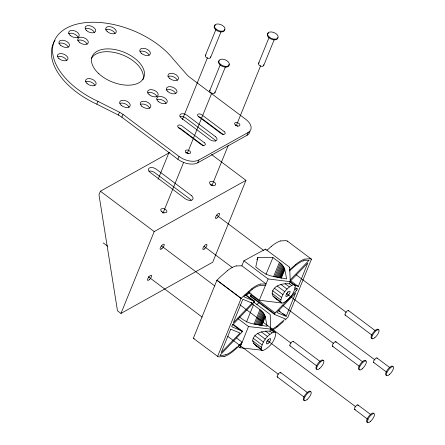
<?xml version="1.0" encoding="UTF-8"?>
<svg xmlns="http://www.w3.org/2000/svg" width="445" height="445" viewBox="0 0 445 445"><rect width="100%" height="100%" fill="white"/><g stroke="black" fill="none" stroke-linecap="round" stroke-linejoin="round"><path stroke-width="0.67" d="M261.949 350.215L261.271 349.147C261.871 341.955 267.289 334.957 273.836 332.059L275.16 332.248L275.839 333.316C275.238 340.514 269.82 347.506 263.273 350.41L261.949 350.215L255.825 345.626L253.633 343.418L252.693 340.848C253.305 332.882 263.273 330.585 269.892 331.191L271.99 332.765M281.323 302.856L280.678 301.749C281.373 294.573 286.73 287.542 293.333 284.711L294.629 284.945L295.274 286.052C294.579 293.227 289.222 300.258 282.62 303.089L281.323 302.856L275.205 298.261L273.041 296.02L272.14 293.411C272.802 285.44 282.759 283.126 289.411 283.81L291.508 285.378M219.975 355.316L242.308 331.77L242.375 331.158L233.024 324.138M284.839 319.265L285.228 318.893L274.476 314.393L250.274 296.231L251.653 293.934M242.375 331.158L231.712 326.713L232.335 325.178L254.457 301.849L254.523 301.237L245.723 294.635M274.476 314.393L275.088 312.896L296.665 290.452L297.293 288.911L296.192 288.087M257.911 257.377L255.758 266.9C260.792 270.883 266.093 275.227 272.635 276.306L286.63 278.926L284.811 269.687C283.387 263.841 277.113 261.087 272.969 257.544L257.911 257.377L256.871 259.886M96.815 104.18L97.961 101.354A68.797 39.46 22.1 0 1 66.272 28.246A68.797 39.46 22.1 0 1 173.366 59.257L186.822 74.621A14.874 8.533 22.1 0 0 189.642 77.208L245.662 119.232A14.874 8.533 22.1 0 1 248.165 132.465L247.019 135.286L197.736 162.803A14.874 8.533 22.1 0 1 177.878 159.26L121.863 117.23A14.874 8.533 22.1 0 0 118.32 115.044L96.815 104.18A68.797 39.46 22.1 0 1 55.002 40.289M118.32 115.044L119.466 112.223L97.961 101.354M121.863 117.23L123.009 114.41A14.874 8.533 22.1 0 0 119.466 112.223M169.823 152.457L100.409 191.211L98.974 194.738L117.48 310.805L120.973 313.425L212.721 262.205L245.957 180.353L211.503 154.504M205.384 55.475L215.803 29.815M158.097 179.346L169.061 152.34M182.378 119.544L207.442 57.811M210.552 57.583L220.97 31.923M177.878 159.26L179.023 156.434L123.009 114.41M209.734 90.669L220.153 65.009M120.973 313.425L154.209 231.578L245.957 180.353M162.97 213.25L183.596 162.453M187.25 153.453L211.798 93.005M214.902 92.771L225.32 67.117M197.736 162.803L198.882 159.978L248.165 132.465M258.534 63.424L268.952 37.764M212.031 185.365L228.218 145.498M236.312 125.562L260.598 65.76M263.701 65.532L274.12 39.872M224.058 356.501L219.068 356.862A36.212 12.393 -53.1 0 1 218.039 356.634L193.33 338.3L216.882 280.3A0.929 0.317 -53.1 0 1 216.993 280.178L217.866 279.293A36.212 12.393 -53.1 0 1 219.735 277.446L227.273 270.816M217.538 356.456A0.929 0.317 -53.1 0 0 217.583 356.49L241.09 298.462A0.929 0.317 -53.1 0 1 241.196 298.339L242.069 297.449A36.212 12.393 -53.1 0 1 243.938 295.608L251.481 288.977M246.463 322.097L253.494 304.775C257.649 308.313 263.946 311.088 265.315 316.968L267.089 326.324L253.049 323.815C247.898 322.959 243.326 320.183 239.371 316.885M238.253 346.499L239.905 347.734L248.499 326.569L270.755 329.078L270.187 314.459L253.683 302.077M287.192 241.179L286.764 240.828A36.212 12.393 -53.1 0 0 285.734 240.6L280.739 240.968M253.962 324.372L259.952 309.62M255.163 324.477L260.892 310.365M256.292 324.616L261.76 311.15M257.338 324.783L262.55 311.956M258.3 324.967L263.251 312.779M259.174 325.161L263.863 313.614M259.952 325.367L264.38 314.459M260.625 325.568L264.797 315.305M261.198 325.762L265.109 316.145M261.927 325.306L265.315 316.968M269.892 331.191L270.755 329.078M286.141 316.378L295.669 292.91L276.829 312.501L286.141 316.378L278.487 310.632M293.322 284.388L298.289 286.458L307.818 262.989L289.923 281.602M287.259 241.012A0.929 0.317 -53.1 0 0 287.214 240.979L311.467 259.168L287.915 317.168A0.929 0.317 -53.1 0 1 287.804 317.291L286.936 318.175A36.212 12.393 -53.1 0 1 285.061 320.022M236.306 265.938L241.852 265.804L243.921 260.803L265.442 249.111L289.645 267.273L290.296 281.679L289.411 283.81M265.226 249.628L265.442 249.111M265.96 274.459L272.969 257.544M248.293 292.009L259.296 300.264L268.129 278.965L290.296 281.679M273.453 276.796L279.427 262.389M274.654 276.918L280.367 263.134M275.783 277.068L281.234 263.913M276.829 277.246L282.024 264.719M277.797 277.441L282.731 265.537M278.67 277.647L283.343 266.371M279.449 277.858L283.86 267.206M280.127 278.064L284.283 268.046M280.962 277.641L284.6 268.875M281.173 278.459L284.811 269.687M289.439 267.768L289.645 267.273M252.17 303.128L233.336 322.72L242.864 299.251L252.17 303.128L251.08 302.305M290.079 280.016L309.03 260.308M240.561 343.718L242.141 342.227L236.64 338.1M241.507 343.796L233.269 351.194A30.065 10.291 -53.1 0 1 224.002 356.601M240.039 344.213L238.325 345.804M289.439 270.004L295.736 264.436M289.411 270.994L294.69 266.277A28.33 9.695 -53.1 0 1 303.39 260.748M283.982 320.066L276.796 326.213M283.521 321.462L277.524 326.652M259.168 302.472L256.843 304.575M266.855 250.34L271.528 246.274M237.335 346.711L234.315 349.353A28.33 9.695 -53.1 0 1 225.615 354.876M252.204 289.417L243.771 296.732L254.523 301.237M245.935 295.113L250.168 292.749M303.323 260.876L306.032 260.286L308.941 260.297M225.676 354.748L222.973 355.338L220.091 355.332M304.942 259.129L309.937 258.767M260.514 284.099L266.054 283.966L241.852 265.804M252.387 304.775L253.494 304.775M265.404 285.529L260.236 285.512A28.33 9.695 -53.1 0 0 252.237 289.306M239.905 347.734L262.161 350.243M259.296 300.264L281.463 302.978M294.785 287.865L297.293 288.911M250.274 296.231L251.542 296.759M255.825 345.626L257.983 346.705M275.205 298.261L277.341 299.374M348.435 310.532L375.285 330.68M216.626 215.13L263.902 250.596M296.159 274.799L346.216 312.351M345.109 315.01L371.964 335.152M290.635 280.712L298.289 286.458M290.04 281.501L294.629 284.945M294.184 285.234L295.274 286.052M290.173 282.341L293.333 284.711M295.018 289.217L296.665 290.452M285.128 283.721L289.345 286.88M280.917 284.477L287.042 289.072M376.954 357.952L389.853 367.626M243.921 260.803L268.129 278.965M277.196 286.002L284.833 291.731M286.207 293.35L375.018 359.983M373.566 362.38L386.471 372.059M274.32 288.149L282.931 294.607M272.579 290.702L281.524 297.41M272.14 293.411L280.745 299.869M335.786 341.682L362.636 361.83M273.041 296.02L280.678 301.749M203.977 246.285L232.34 267.567M282.953 305.537L333.566 343.507M332.459 346.16L359.31 366.307M284.616 314.693L285.718 315.516M279.004 310.682L280.105 311.511M282.853 313.575L285.607 315.639M250.88 294.735L275.088 312.896M250.34 295.619L274.543 313.775M245.106 294.835L254.457 301.849M100.409 191.211L154.209 231.578M216.993 280.178L241.196 298.339M216.882 280.3L241.09 298.462M293.261 341.332L320.116 361.479M161.457 245.929L214.846 285.99M239.877 304.764L291.041 343.151M270.571 328.805L275.16 332.248M270.148 329.289L273.836 332.059M289.934 345.81L316.79 365.957M265.598 331.141L269.815 334.301M261.387 331.926L267.512 336.515M357.88 404.922L370.78 414.601M267.134 340.325L355.944 406.953M238.047 318.726L248.499 326.569M257.677 333.466L265.309 339.196M354.498 409.35L367.398 419.029M254.818 335.613L263.429 342.072M253.105 338.156L262.049 344.864M232.407 324.344L242.308 331.77M252.693 340.848L261.304 347.306M253.633 343.418L261.271 349.147M280.611 372.487L307.467 392.635M103.201 242.87L107.651 246.207M148.252 276.668L202.197 317.14M227.784 336.337L278.392 374.306M277.285 376.965L304.141 397.112M271.539 246.23A30.065 10.291 -53.1 0 1 280.795 240.862M311.467 259.168A0.929 0.317 -53.1 0 0 311.417 259.135L310.966 258.984A36.212 12.393 -53.1 0 0 309.937 258.762M295.741 264.391A30.065 10.291 -53.1 0 1 304.997 259.023M227.295 270.732A30.065 10.291 -53.1 0 1 236.34 265.882M251.497 288.894A30.065 10.291 -53.1 0 1 260.548 284.043M287.904 291.72A3.254 1.113 -53.1 0 1 286.385 293.934M277.502 326.736A30.065 10.291 -53.1 0 1 272.056 330.262M193.33 338.3A0.929 0.317 -53.1 0 0 193.38 338.334L193.831 338.484A36.212 12.393 -53.1 0 0 194.204 338.584M268.396 339.235A3.254 1.113 -53.1 0 1 266.783 341.454M276.762 326.319A28.33 9.695 -53.1 0 1 271.072 329.517M367.882 422.116A5.579 1.908 -53.1 0 1 368.243 417.021A5.579 1.908 -53.1 0 1 373.772 413.544M368.888 419.908A2.787 0.957 -53.1 0 1 368.655 419.919M355.327 409.255A2.787 0.957 -53.1 0 1 354.487 408.237A2.787 0.957 -53.1 0 1 356.734 405.223A2.787 0.957 -53.1 0 1 357.991 405.679M386.438 375.257A5.579 1.908 -53.1 0 1 387.801 369.383A5.579 1.908 -53.1 0 1 392.902 366.814M373.989 362.453A2.787 0.957 -53.1 0 1 374.545 359.527A2.787 0.957 -53.1 0 1 377.099 358.386M290.318 345.86A2.787 0.957 -53.1 0 1 290.935 342.873A2.787 0.957 -53.1 0 1 293.439 341.866M316.801 369.139A5.579 1.908 -53.1 0 1 318.097 363.298A5.579 1.908 -53.1 0 1 323.215 360.723M304.336 400.266A5.579 1.908 -53.1 0 1 305.326 394.609A5.579 1.908 -53.1 0 1 310.566 391.878M277.869 376.948A2.787 0.957 -53.1 0 1 277.302 375.686A2.787 0.957 -53.1 0 1 279.488 372.821A2.787 0.957 -53.1 0 1 280.773 373.132M345.687 314.993A2.787 0.957 -53.1 0 1 345.926 312.307A2.787 0.957 -53.1 0 1 348.613 310.955M372.154 338.311A5.579 1.908 -53.1 0 1 373.149 332.654A5.579 1.908 -53.1 0 1 378.389 329.923M359.321 369.495A5.579 1.908 -53.1 0 1 360.617 363.648A5.579 1.908 -53.1 0 1 365.734 361.079M333.038 346.149A2.787 0.957 -53.1 0 1 332.493 344.83A2.787 0.957 -53.1 0 1 334.74 341.96A2.787 0.957 -53.1 0 1 335.925 342.455M210.524 56.743A2.787 1.602 22.1 0 1 207.359 58.006A2.787 1.602 22.1 0 1 205.99 54.896M224.692 29.242A5.579 3.198 22.1 0 1 217.844 31.106A5.579 3.198 22.1 0 1 215.48 25.037M277.886 37.68A5.579 3.198 22.1 0 1 270.638 38.882A5.579 3.198 22.1 0 1 268.63 32.986M263.674 64.692A2.787 1.602 22.1 0 1 262.233 66.288A2.787 1.602 22.1 0 1 258.929 64.864A2.787 1.602 22.1 0 1 259.274 62.789M228.986 64.18A5.579 3.198 22.1 0 1 222.934 66.6A5.579 3.198 22.1 0 1 219.168 60.642M214.879 91.937A2.787 1.602 22.1 0 1 211.803 93.233A2.787 1.602 22.1 0 1 210.224 90.146M249.945 131.269A14.874 8.533 22.1 0 1 247.019 135.286M235.516 125.318A2.787 1.602 22.1 0 1 237.747 126.202M185.721 152.807A2.787 1.602 22.1 0 1 188.463 153.714M215.658 141.037A4.65 2.664 22.1 0 0 214.19 139.352L185.782 118.042A4.65 2.664 22.1 0 0 180.13 116.707M198.186 116.729A2.787 1.602 22.1 0 1 200.678 117.636L223.04 134.412A2.787 1.602 22.1 0 1 223.223 134.557M203.521 145.81A2.787 1.602 22.1 0 0 203.165 145.509L180.804 128.733A2.787 1.602 22.1 0 0 178.311 127.826M147.579 92.927A5.579 3.198 22.1 0 1 152.908 93.083A5.579 3.198 22.1 0 1 156.94 96.648M85.529 81.852A5.579 3.198 22.1 0 1 90.858 82.008A5.579 3.198 22.1 0 1 94.891 85.568M140.064 51.431A5.579 3.198 22.1 0 1 145.309 51.831A5.579 3.198 22.1 0 1 149.114 55.297M77.703 40.506A5.579 3.198 22.1 0 1 83.031 40.656A5.579 3.198 22.1 0 1 87.064 44.222M140.548 104.375A5.579 3.198 22.1 0 1 145.799 104.775A5.579 3.198 22.1 0 1 149.598 108.246M119.922 103.407A5.579 3.198 22.1 0 1 125.434 103.919A5.579 3.198 22.1 0 1 129.072 107.64M156.974 99.591A5.579 3.198 22.1 0 1 162.219 99.992A5.579 3.198 22.1 0 1 166.024 103.463M166.107 90.107A5.579 3.198 22.1 0 1 171.475 89.996A5.579 3.198 22.1 0 1 175.742 93.65M167.921 76.585A5.579 3.198 22.1 0 1 173.25 76.74A5.579 3.198 22.1 0 1 177.282 80.3M57.672 56.699A5.579 3.198 22.1 0 1 62.917 57.099A5.579 3.198 22.1 0 1 66.722 60.565M58.901 43.504A5.579 3.198 22.1 0 1 64.225 43.655A5.579 3.198 22.1 0 1 68.257 47.22M68.619 33.692A5.579 3.198 22.1 0 1 74.215 33.953A5.579 3.198 22.1 0 1 78.081 37.775M105.671 29.876A5.579 3.198 22.1 0 1 110.994 30.032A5.579 3.198 22.1 0 1 115.027 33.598M85.351 28.758A5.579 3.198 22.1 0 1 90.602 29.153A5.579 3.198 22.1 0 1 94.407 32.624M91.359 58.584A27.89 15.998 22.1 0 1 122.959 55.08A27.89 15.998 22.1 0 1 142.923 79.661M198.882 159.978A14.874 8.533 22.1 0 1 179.023 156.434M210.162 184.842A3.254 1.869 22.1 0 1 212.844 185.737M191.189 200.428A5.112 2.931 22.1 0 0 189.754 198.915L154.816 172.705A5.112 2.931 22.1 0 0 148.964 171.141M162.308 212.226A3.254 1.869 22.1 0 1 164.044 212.983M230.716 329.172L221.182 352.64L240.022 333.049L230.716 329.172M224.185 131.587L201.824 114.81A2.787 1.602 22.1 0 0 198.103 114.148A2.787 1.602 22.1 0 0 198.57 116.629L220.937 133.405A2.787 1.602 22.1 0 0 224.658 134.067A2.787 1.602 22.1 0 0 224.185 131.587M215.336 136.532L186.928 115.222A4.65 2.664 22.1 0 0 180.726 114.115A4.65 2.664 22.1 0 0 181.51 118.248L209.912 139.558A4.65 2.664 22.1 0 0 216.114 140.665A4.65 2.664 22.1 0 0 215.336 136.532M204.311 142.684L181.949 125.907A2.787 1.602 22.1 0 0 178.228 125.245A2.787 1.602 22.1 0 0 178.695 127.726L201.057 144.503A2.787 1.602 22.1 0 0 204.778 145.165A2.787 1.602 22.1 0 0 204.311 142.684M191.189 195.388L156.251 169.178A5.112 2.931 22.1 0 0 149.425 167.96A5.112 2.931 22.1 0 0 150.288 172.504L185.226 198.72A5.112 2.931 22.1 0 0 192.051 199.939A5.112 2.931 22.1 0 0 191.189 195.388M287.759 295.791A3.254 1.113 -53.1 0 0 289.934 291.303A3.254 1.113 -53.1 0 0 286.235 294.607A3.254 1.113 -53.1 0 0 287.759 295.791M268.151 343.284A3.254 1.113 -53.1 0 0 270.582 338.701A3.254 1.113 -53.1 0 0 266.928 341.71A3.254 1.113 -53.1 0 0 268.151 343.284M370.418 421.448A5.579 1.908 -53.1 0 0 374.245 413.711A5.579 1.908 -53.1 0 0 367.92 419.273A5.579 1.908 -53.1 0 0 370.418 421.448M389.492 374.479A5.579 1.908 -53.1 0 0 393.319 366.741A5.579 1.908 -53.1 0 0 386.994 372.298A5.579 1.908 -53.1 0 0 389.492 374.479M319.688 368.471A5.579 1.908 -53.1 0 0 323.676 360.673A5.579 1.908 -53.1 0 0 317.38 366.046A5.579 1.908 -53.1 0 0 319.688 368.471M307.039 399.627A5.579 1.908 -53.1 0 0 311.027 391.828A5.579 1.908 -53.1 0 0 304.73 397.201A5.579 1.908 -53.1 0 0 307.039 399.627M374.857 337.672A5.579 1.908 -53.1 0 0 378.851 329.873A5.579 1.908 -53.1 0 0 372.548 335.246A5.579 1.908 -53.1 0 0 374.857 337.672M362.208 368.822A5.579 1.908 -53.1 0 0 366.196 361.029A5.579 1.908 -53.1 0 0 359.899 366.396A5.579 1.908 -53.1 0 0 362.208 368.822M216.075 29.109A5.579 3.198 22.1 0 0 224.881 29.704A5.579 3.198 22.1 0 0 218.184 23.98A5.579 3.198 22.1 0 0 216.075 29.109M269.225 37.057A5.579 3.198 22.1 0 0 278.03 37.653A5.579 3.198 22.1 0 0 271.339 31.929A5.579 3.198 22.1 0 0 269.225 37.057M220.431 64.297A5.579 3.198 22.1 0 0 229.231 64.898A5.579 3.198 22.1 0 0 222.539 59.174A5.579 3.198 22.1 0 0 220.431 64.297M235.349 124.956A2.787 1.602 22.1 0 0 239.811 125.418A2.787 1.602 22.1 0 0 236.634 122.492A2.787 1.602 22.1 0 0 235.349 124.956M186.066 152.468A2.787 1.602 22.1 0 0 190.527 152.93A2.787 1.602 22.1 0 0 187.351 150.004A2.787 1.602 22.1 0 0 186.066 152.468M149.086 94.59A5.579 3.198 22.1 0 0 158.014 95.508A5.579 3.198 22.1 0 0 151.65 89.656A5.579 3.198 22.1 0 0 149.086 94.59M87.036 83.51A5.579 3.198 22.1 0 0 95.964 84.433A5.579 3.198 22.1 0 0 89.606 78.581A5.579 3.198 22.1 0 0 87.036 83.51M141.26 53.244A5.579 3.198 22.1 0 0 150.188 54.162A5.579 3.198 22.1 0 0 143.824 48.31A5.579 3.198 22.1 0 0 141.26 53.244M79.21 42.164A5.579 3.198 22.1 0 0 88.138 43.087A5.579 3.198 22.1 0 0 81.78 37.235A5.579 3.198 22.1 0 0 79.21 42.164M141.749 106.188A5.579 3.198 22.1 0 0 150.671 107.106A5.579 3.198 22.1 0 0 144.314 101.254A5.579 3.198 22.1 0 0 141.749 106.188M121.123 105.215A5.579 3.198 22.1 0 0 130.051 106.133A5.579 3.198 22.1 0 0 123.688 100.286A5.579 3.198 22.1 0 0 121.123 105.215M158.17 101.404A5.579 3.198 22.1 0 0 167.097 102.322A5.579 3.198 22.1 0 0 160.734 96.47A5.579 3.198 22.1 0 0 158.17 101.404M167.893 91.592A5.579 3.198 22.1 0 0 176.815 92.51A5.579 3.198 22.1 0 0 170.457 86.658A5.579 3.198 22.1 0 0 167.893 91.592M169.428 78.248A5.579 3.198 22.1 0 0 178.356 79.165A5.579 3.198 22.1 0 0 171.998 73.314A5.579 3.198 22.1 0 0 169.428 78.248M58.868 58.506A5.579 3.198 22.1 0 0 67.796 59.43A5.579 3.198 22.1 0 0 61.432 53.578A5.579 3.198 22.1 0 0 58.868 58.506M60.409 45.162A5.579 3.198 22.1 0 0 69.331 46.08A5.579 3.198 22.1 0 0 62.973 40.234A5.579 3.198 22.1 0 0 60.409 45.162M70.126 35.35A5.579 3.198 22.1 0 0 79.054 36.268A5.579 3.198 22.1 0 0 72.696 30.421A5.579 3.198 22.1 0 0 70.126 35.35M107.178 31.539A5.579 3.198 22.1 0 0 116.101 32.457A5.579 3.198 22.1 0 0 109.743 26.611A5.579 3.198 22.1 0 0 107.178 31.539M86.552 30.566A5.579 3.198 22.1 0 0 95.48 31.484A5.579 3.198 22.1 0 0 89.117 25.638A5.579 3.198 22.1 0 0 86.552 30.566M98.823 73.725A27.89 15.998 22.1 0 0 143.457 78.32A27.89 15.998 22.1 0 0 111.656 49.072A27.89 15.998 22.1 0 0 98.823 73.725M217.16 217.828A3.159 1.085 -53.1 0 0 219.418 213.411A3.159 1.085 -53.1 0 0 215.853 216.454A3.159 1.085 -53.1 0 0 217.16 217.828M204.55 248.877A3.159 1.085 -53.1 0 0 206.814 244.455A3.159 1.085 -53.1 0 0 203.243 247.503A3.159 1.085 -53.1 0 0 204.55 248.877M149.247 279.749A3.159 1.085 -53.1 0 0 151.506 275.333A3.159 1.085 -53.1 0 0 147.94 278.375A3.159 1.085 -53.1 0 0 149.247 279.749M161.852 248.705A3.159 1.085 -53.1 0 0 164.116 244.288A3.159 1.085 -53.1 0 0 160.545 247.331A3.159 1.085 -53.1 0 0 161.852 248.705M210.368 184.213A3.254 1.869 22.1 0 0 215.58 184.747A3.254 1.869 22.1 0 0 211.87 181.338A3.254 1.869 22.1 0 0 210.368 184.213M161.574 211.453A3.254 1.869 22.1 0 0 166.78 211.992A3.254 1.869 22.1 0 0 163.07 208.577A3.254 1.869 22.1 0 0 161.574 211.453"/></g></svg>
